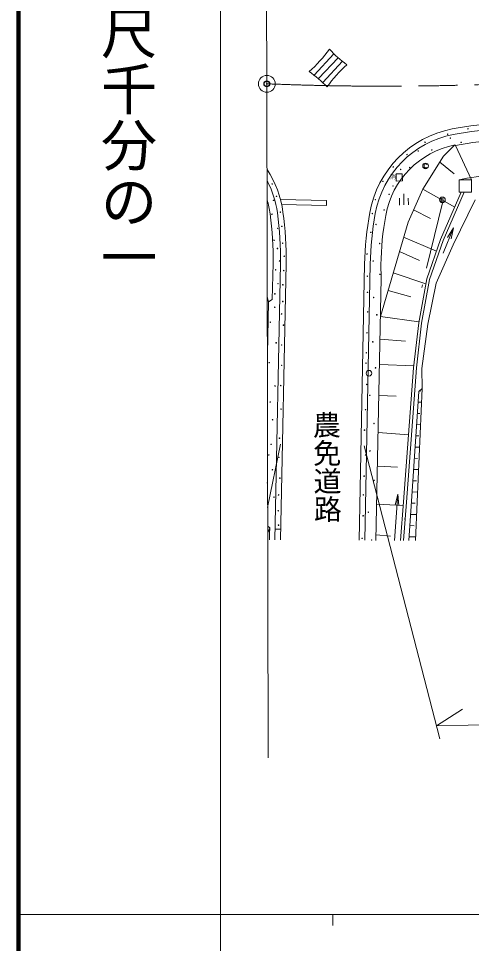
# Model space of a CAD drawing. Units: millimetres, scale not verified. Extents: x 40000 to 680000, y 20000 to 380000.
# Drawn here: x 40000 to 80349, y 202409 to 284762 of the extents above; entities that cross this region are included whole.
import ezdxf
from ezdxf.enums import TextEntityAlignment as Align

# ---------------------------------------------------------------- set-up
doc = ezdxf.new("R2010")
doc.units = ezdxf.units.MM
doc.header["$LTSCALE"] = 1000
doc.header["$PDMODE"] = 32
doc.header["$PDSIZE"] = 500
doc.linetypes.add('CHAIN', pattern=[18.5, 12, -1.5, 3.5, -1.5])
doc.linetypes.add('DASHED', pattern=[7.5, 6, -1.5])
for name, color, linetype, lineweight in [('M-BGD', 7, 'Continuous', 13), ('M-BGD-HTXT', 7, 'Continuous', 13), ('M-BMK', 2, 'CHAIN', 13), ('M-STR-HTXT', 7, 'Continuous', 13), ('M-STR-STRC', 7, 'Continuous', 13), ('M-TTL', 2, 'Continuous', 140)]:
    doc.layers.add(name, color=color, linetype=linetype, lineweight=lineweight)
doc.layers.add('M-OTRS', color=6, linetype='Continuous')
doc.styles.add('@ＭＳ ゴシック', font='')
doc.styles.add('ＭＳ ゴシック', font='')
doc.styles.get('@ＭＳ ゴシック').set_extended_font_data('@MS Gothic')
doc.styles.get('ＭＳ ゴシック').set_extended_font_data('MS Gothic')

# ---------------------------------------------------------------- blocks, each defined once
blk = doc.blocks.new('ﾌﾟﾛｯﾄﾏｰｸ-03')
at = {"color": 2, "linetype": 'Continuous', "lineweight": 13}
blk.add_circle((0, 0), 0.5, dxfattribs=at)
at = {"color": 2}
blk.add_point((0, 0), dxfattribs=at)

msp = doc.modelspace()

# ---------------------------------------------------------------- linework, layer by layer
at = {"layer": 'M-BGD'}
for p, q in [((62119, 278948), (62001, 338948)), ((62237, 218949), (62119, 278948)), ((77849, 272498), (78878, 273506)), ((78909, 273455), (80347, 270408)), ((76015, 269574), (77849, 272498)), ((76174, 271784), (76145, 271744)), ((76214, 271814), (76174, 271784)), ((76304, 271815), (76214, 271814)), ((76344, 271786), (76304, 271815)), ((76365, 271756), (76344, 271786)), ((77527, 271986), (78819, 270936)), ((76145, 271744), (76147, 271524)), ((76147, 271524), (76177, 271484)), ((76177, 271484), (76217, 271454)), ((76217, 271454), (76307, 271455)), ((76307, 271455), (76347, 271476)), ((76347, 271476), (76367, 271506)), ((74186, 270930), (73636, 270921)), ((73646, 270289), (73636, 270921)), ((74196, 270298), (73646, 270289)), ((74196, 270298), (74186, 270930)), ((79939, 270556), (79247, 270397)), ((74693, 266640), (76015, 269574)), ((76015, 269574), (78849, 267975)), ((77599, 265079), (79421, 269299)), ((77832, 264988), (79695, 269302)), ((73921, 268755), (73928, 268155)), ((74328, 268159), (74316, 269159)), ((74721, 268764), (74728, 268164)), ((77857, 268753), (77657, 268751)), ((77660, 268451), (77657, 268751)), ((77858, 268613), (77658, 268611)), ((80664, 268608), (78703, 264610)), ((75185, 267731), (76690, 266968)), ((77660, 268451), (77860, 268453)), ((74693, 266640), (72236, 258224)), ((78757, 266128), (77820, 263880)), ((78757, 266128), (78218, 265269)), ((78526, 265141), (78757, 266128)), ((74299, 265290), (77232, 264034)), ((77599, 265079), (76372, 261590)), ((77832, 264988), (76615, 261526)), ((78703, 264610), (77204, 261191)), ((73928, 264019), (75720, 263205)), ((62676, 262936), (62583, 259751)), ((62832, 238342), (63329, 262922)), ((63332, 238340), (63829, 262912)), ((70333, 238313), (70830, 262889)), ((70833, 238311), (71330, 262878)), ((72274, 262859), (72305, 261639)), ((73374, 262120), (76291, 261150)), ((71833, 238290), (72305, 261639)), ((76372, 261590), (75649, 257677)), ((76615, 261526), (75897, 257640)), ((77204, 261191), (76448, 257534)), ((72916, 260552), (74939, 259986)), ((62156, 259982), (62260, 259522)), ((62166, 254880), (62260, 259522)), ((62260, 259522), (62586, 259753)), ((62160, 258333), (62236, 258331)), ((72236, 258224), (75658, 257749)), ((62162, 257328), (62216, 257327)), ((75649, 257677), (75192, 253673)), ((75897, 257640), (75441, 253650)), ((76448, 257534), (75937, 253608)), ((62164, 256333), (62196, 256332)), ((72195, 256216), (74474, 256034)), ((62166, 255327), (62175, 255327)), ((72150, 253948), (75211, 253835)), ((75192, 253673), (74295, 241722)), ((75441, 253650), (74544, 241703)), ((75937, 253608), (75952, 251819)), ((72094, 251198), (73631, 251151)), ((75668, 251553), (75011, 241799)), ((75952, 251819), (75518, 241725)), ((75952, 251819), (75668, 251553)), ((75717, 251599), (75850, 251597)), ((75604, 250601), (75899, 250595)), ((75537, 249603), (75749, 249598)), ((72027, 247902), (74744, 247708)), ((75469, 248604), (75813, 248597)), ((75402, 247605), (75647, 247600)), ((63338, 246859), (62193, 241213)), ((75335, 246606), (75727, 246598)), ((75268, 245607), (75546, 245602)), ((71967, 244917), (73770, 244806)), ((75200, 244608), (75641, 244599)), ((75133, 243610), (75444, 243603)), ((73786, 242409), (73495, 238296)), ((73786, 242409), (73549, 241423)), ((73882, 241400), (73786, 242409)), ((75066, 242611), (75556, 242601)), ((71898, 241518), (74269, 241390)), ((74295, 241722), (74031, 238298)), ((74544, 241703), (74281, 238297)), ((75011, 241799), (74777, 238295)), ((74998, 241612), (75343, 241605)), ((75518, 241725), (75359, 238293)), ((74932, 240613), (75466, 240602)), ((74440, 240356), (74425, 240157)), ((62197, 239555), (62373, 239415)), ((62373, 239415), (62198, 238981)), ((62369, 238915), (62359, 238343)), ((62373, 239415), (62369, 238915)), ((63352, 239300), (62852, 239310)), ((74865, 239614), (75241, 239607)), ((71843, 238790), (73132, 238686)), ((74799, 238616), (75374, 238604))]:
    msp.add_line(p, q, dxfattribs=at)
at = {"layer": 'M-BGD', "linetype": 'DASHED'}
msp.add_line((77771, 268345), (75913, 260817), dxfattribs=at)
at = {"layer": 'M-BGD'}
msp.add_lwpolyline([(80358, 269308), (79258, 269298), (79247, 270397), (80347, 270408)], close=True, dxfattribs=at)
for centre, radius in [((78223, 274461), 25), ((80037, 274943), 25), ((76218, 273745), 25), ((78459, 274115), 25), ((79430, 273737), 25), ((74603, 272646), 25), ((75606, 272965), 25), ((76805, 273054), 25), ((76256, 271635), 250), ((73376, 271550), 25), ((74036, 271325), 25), ((74847, 271487), 25), ((72460, 270265), 25), ((62604, 270027), 25), ((73354, 269848), 25), ((62715, 268577), 25), ((62982, 268928), 25), ((71779, 268633), 25), ((73012, 269109), 25), ((77758, 268612), 250), ((72562, 267712), 25), ((62572, 267338), 25), ((63325, 267519), 25), ((71520, 267392), 25), ((63087, 266085), 25), ((63453, 266263), 25), ((71839, 266428), 25), ((71381, 265727), 25), ((62769, 265018), 25), ((63526, 264754), 25), ((72165, 264728), 25), ((63066, 264285), 25), ((63672, 263595), 25), ((71052, 263789), 25), ((63251, 263184), 25), ((71599, 263175), 25), ((62910, 262388), 25), ((63627, 262317), 25), ((72191, 261981), 25), ((63116, 261151), 25), ((63542, 261059), 25), ((71071, 261815), 25), ((62834, 260239), 25), ((71085, 260384), 25), ((63537, 259569), 25), ((71631, 259925), 25), ((62826, 259059), 25), ((71101, 258643), 25), ((63432, 258465), 25), ((71917, 258380), 25), ((62432, 257720), 25), ((63595, 257461), 25), ((71042, 256785), 25), ((62952, 255887), 25), ((63438, 255698), 25), ((71553, 255977), 25), ((70982, 255004), 25), ((62331, 254121), 25), ((63436, 253880), 25), ((70952, 254075), 25), ((71807, 253658), 25), ((71213, 253179), 250), ((62854, 252055), 25), ((63357, 252080), 25), ((71009, 252180), 25), ((71289, 251215), 25), ((62423, 250619), 25), ((63377, 249990), 25), ((70915, 249934), 25), ((62632, 249035), 25), ((71662, 248703), 25), ((70816, 248115), 25), ((63247, 247396), 25), ((62498, 246847), 25), ((71299, 246262), 25), ((62294, 245897), 25), ((63206, 245693), 25), ((70915, 245910), 25), ((62617, 244585), 25), ((63282, 243837), 25), ((70779, 244013), 25), ((62164, 243420), 25), ((71672, 243634), 25), ((62756, 242148), 25), ((63161, 242346), 25), ((70717, 242348), 25), ((63136, 240933), 25), ((70697, 240490), 25), ((71158, 240804), 25), ((63167, 239656), 25), ((70600, 238477), 25), ((71453, 238331), 25)]:
    msp.add_circle(centre, radius, dxfattribs=at)
for centre, radius, start, end in [((84220, 246218), 29250, 92.28098, 101.03338), ((80392, 265848), 9250, 101.03338, 169.77288), ((80392, 265848), 8750, 101.03338, 169.77288), ((84220, 246218), 28750, 92.28098, 101.03338), ((80392, 265848), 7806, 101.03338, 169.77288), ((84220, 246218), 27750, 92.28098, 101.03338), ((54395, 266256), 9250, 7.91038, 33.20907), ((54395, 266256), 8750, 7.91038, 27.7842), ((84220, 246218), 24695, 92.28098, 99.93704), ((54395, 266256), 8097, 7.91038, 16.96654), ((34585, 263504), 28097, 358.84158, 7.91028), ((34585, 263504), 28750, 358.84158, 7.91028), ((34585, 263504), 29250, 358.84158, 7.91028), ((100074, 262297), 29250, 169.77288, 178.84158), ((100074, 262297), 28750, 169.77288, 178.84158), ((100074, 262297), 27806, 169.77288, 178.84158), ((62200, 241659), 25, 107.68464, 252.54056), ((62200, 241659), 25, 252.54056, 107.68464)]:
    msp.add_arc(centre, radius, start, end, dxfattribs=at)
at = {"layer": 'M-BGD-HTXT'}
for p, q in [((58000, 370000), (58000, 20000)), ((40000, 205000), (579000, 205000)), ((68000, 205000), (68000, 204000))]:
    msp.add_line(p, q, dxfattribs=at)
at = {"layer": 'M-BMK'}
msp.add_circle((62119, 278948), 25, dxfattribs=at)
msp.add_arc((72611, 536652), 257917, 267.66863, 273.05194, dxfattribs=at)
at = {"layer": 'M-OTRS'}
msp.add_point((62119, 278948), dxfattribs=at)
at = {"layer": 'M-STR-HTXT'}
for p, q in [((70786, 246720), (77519, 220630)), ((77220, 221791), (79557, 223266))]:
    msp.add_line(p, q, dxfattribs=at)
msp.add_lwpolyline([(77220, 221791), (80047, 221833), (83774, 221934), (87455, 222083), (89356, 222180)], dxfattribs=at)
at = {"layer": 'M-STR-STRC'}
for p, q in [((68098, 281614), (66325, 279717)), ((68463, 281273), (66719, 279406)), ((68846, 280950), (67092, 279073)), ((63330, 268650), (67444, 268567)), ((67444, 268567), (67435, 268117)), ((63439, 268198), (67435, 268117))]:
    msp.add_line(p, q, dxfattribs=at)
for centre, radius, start, end in [((57184, 289686), 13000, 312.06101, 323.94551), ((75104, 288750), 10000, 222.18357, 234.08176), ((60258, 271773), 10000, 43.6684, 55.69963), ((78048, 271093), 13000, 132.66927, 144.30255)]:
    msp.add_arc(centre, radius, start, end, dxfattribs=at)
at = {"layer": 'M-TTL'}
msp.add_line((40000, 380000), (40000, 20000), dxfattribs=at)

# ---------------------------------------------------------------- block references
at = {"layer": 'M-BMK', "xscale": 1500, "yscale": 1500}
msp.add_blockref('ﾌﾟﾛｯﾄﾏｰｸ-03', (62119, 278948), dxfattribs=at)

# ---------------------------------------------------------------- texts
at = {"layer": 'M-BGD', "style": 'ＭＳ ゴシック'}
msp.add_text('消', height=367, rotation=0.554, dxfattribs=at).set_placement((73104, 270374), align=Align.BOTTOM_LEFT)
at = {"layer": 'M-BGD', "style": '@ＭＳ ゴシック'}
msp.add_text('農免道路', height=1833, rotation=270.663, dxfattribs=at).set_placement((68449, 239850), align=Align.TOP_RIGHT)
at = {"layer": 'M-BGD-HTXT', "style": '@ＭＳ ゴシック'}
msp.add_text('縮尺千分の一', height=3666, rotation=270, dxfattribs=at).set_placement((49777, 261030), align=Align.MIDDLE_RIGHT)

doc.saveas('drawing.dxf')
